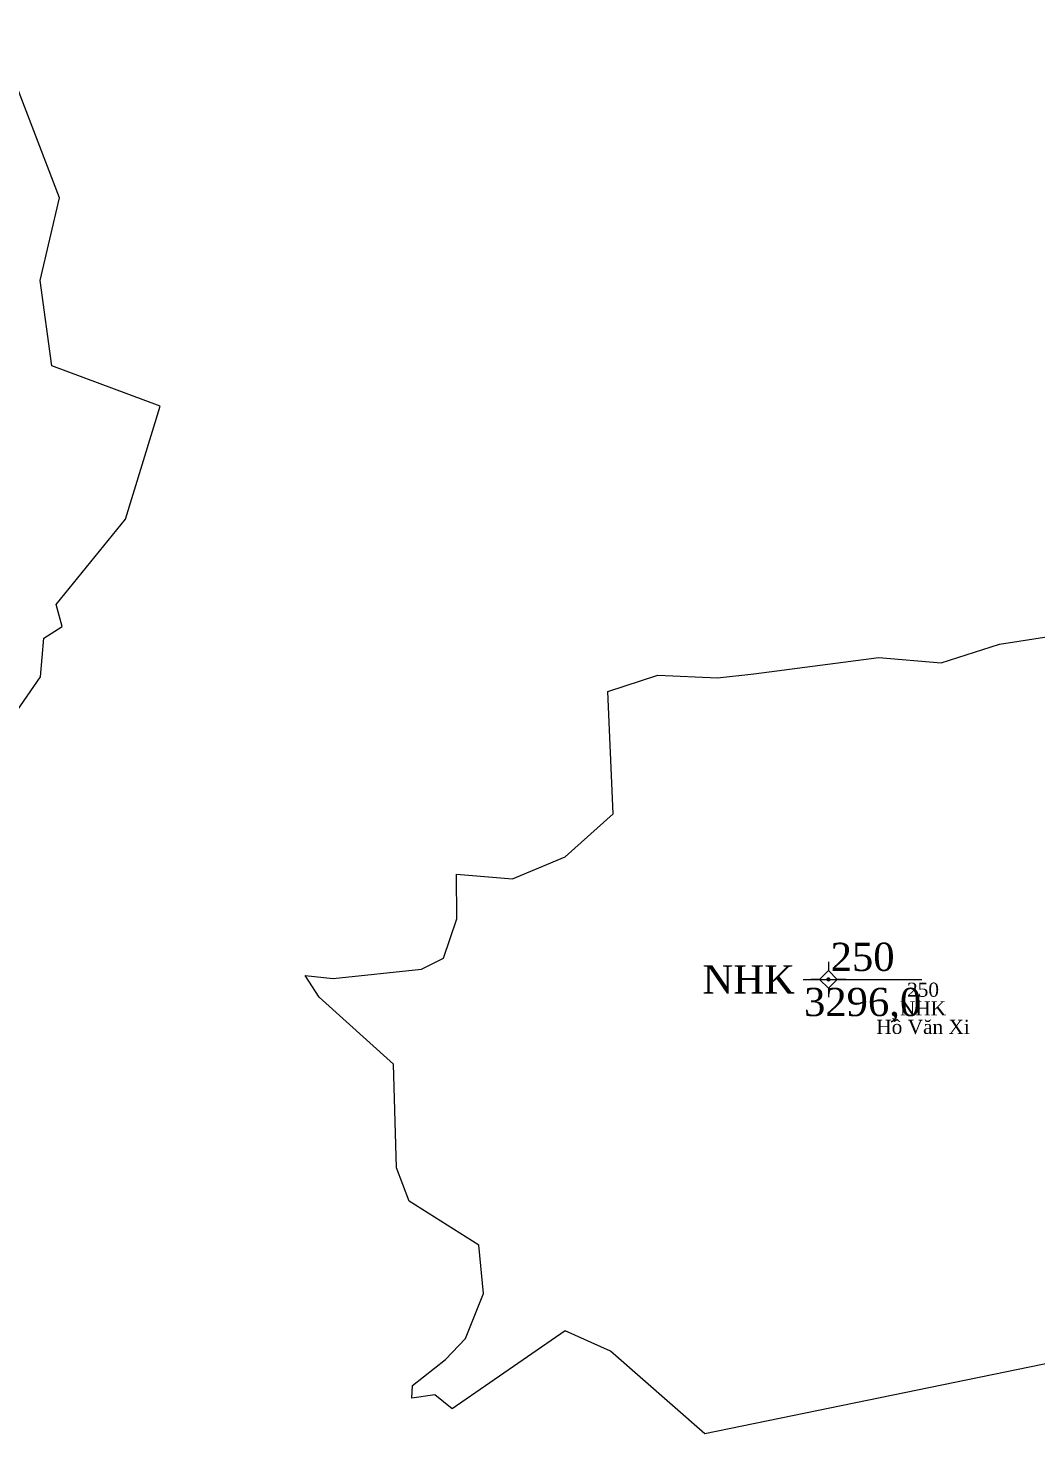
# Model space of a CAD drawing. Header units: metres. Extents: x 543340 to 549474, y 1840490 to 1845220.
# Drawn here: x 547597 to 547668.5, y 1841764.8 to 1841864.5 of the extents above; entities that cross this region are included whole.
import ezdxf
from ezdxf.enums import TextEntityAlignment as Align

# ---------------------------------------------------------------- set-up
doc = ezdxf.new("R2010")
doc.units = ezdxf.units.M
doc.header["$MEASUREMENT"] = 0
for name, color, linetype, lineweight in [('Level 10', 7, 'Continuous', 0), ('Level 11', 7, 'Continuous', 0), ('Level 13', 7, 'Continuous', 0), ('Level 15', 7, 'Continuous', 0), ('Level 2', 7, 'Continuous', 0), ('Level 4', 7, 'Continuous', 0)]:
    doc.layers.add(name, color=color, linetype=linetype, lineweight=lineweight)
doc.styles.add('Style-Times New Roman', font='times.ttf')

# ---------------------------------------------------------------- blocks, each defined once
blk = doc.blocks.new('CENTRD')
at = {"layer": 'Level 11', "linetype": 'Continuous', "lineweight": 0}
h = blk.add_hatch(color=1, dxfattribs=at)
edge = h.paths.add_edge_path()
edge.add_arc((0, 0), 1.5, 0, 360)
at = {"layer": 'Level 11', "color": 1, "linetype": 'Continuous', "lineweight": 0}
for p, q in [((0, 12.5), (0, 6.25)), ((-6.25, 0), (-12.5, 0)), ((0, 6.25), (-6.25, 0)), ((-6.25, 0), (0, -6.25)), ((6.25, 0), (0, 6.25)), ((0, -6.25), (6.25, 0)), ((12.5, 0), (6.25, 0)), ((0, -6.25), (0, -12.5))]:
    blk.add_line(p, q, dxfattribs=at)
blk = doc.blocks.new('N_THUA_248')
at = {"layer": 'Level 13', "color": 1, "linetype": 'Continuous', "lineweight": 0}
blk.add_line((-1.78, 0), (6.63, 0), dxfattribs=at)
at = {"layer": 'Level 13', "color": 5, "linetype": 'Continuous', "lineweight": 0, "style": 'Style-Times New Roman'}
blk.add_text('250', height=2, dxfattribs=at).set_placement((2.425, 1.6), align=Align.MIDDLE_CENTER)
at = {"layer": 'Level 2', "color": 3, "linetype": 'Continuous', "lineweight": 0, "style": 'Style-Times New Roman'}
blk.add_text('NHK', height=2, dxfattribs=at).set_placement((-2.38, 0), align=Align.MIDDLE_RIGHT)
at = {"layer": 'Level 4', "color": 1, "linetype": 'Continuous', "lineweight": 0, "style": 'Style-Times New Roman'}
blk.add_text('3296,0', height=2, dxfattribs=at).set_placement((2.425, -1.6), align=Align.MIDDLE_CENTER)

msp = doc.modelspace()

# ---------------------------------------------------------------- linework, layer by layer
at = {"layer": 'Level 10', "color": 7, "lineweight": 0, "flags": 128}
for points in [[(547594.8, 1841813.99), (547597.9, 1841818.46), (547598.14, 1841821.22), (547599.45, 1841822.03), (547599.01, 1841823.59), (547603.94, 1841829.64), (547606.39, 1841837.67), (547598.72, 1841840.52), (547597.88, 1841846.56), (547599.26, 1841852.42), (547594.63, 1841864.46)], [(547690.26, 1841774.08), (547645.01, 1841764.8), (547638.33, 1841770.66), (547635.11, 1841772.11), (547627.09, 1841766.57), (547625.87, 1841767.57), (547624.23, 1841767.34), (547624.29, 1841768.22), (547626.63, 1841770.07), (547628.05, 1841771.57), (547629.32, 1841774.76), (547628.98, 1841778.18), (547624.06, 1841781.31), (547623.15, 1841783.67), (547622.94, 1841791), (547617.67, 1841795.77), (547616.67, 1841797.29), (547618.67, 1841797.09), (547624.93, 1841797.75), (547626.48, 1841798.53), (547627.42, 1841801.32), (547627.4, 1841804.49), (547631.38, 1841804.14), (547635.11, 1841805.7), (547638.51, 1841808.76), (547638.13, 1841817.42), (547641.68, 1841818.59), (547645.92, 1841818.4), (547648.49, 1841818.69), (547657.35, 1841819.84), (547661.78, 1841819.47), (547665.91, 1841820.79), (547669.71, 1841821.37)]]:
    msp.add_lwpolyline(points, dxfattribs=at)

# ---------------------------------------------------------------- block references
at = {"layer": 'Level 11', "color": 1, "linetype": 'Continuous', "lineweight": 0, "xscale": 0.1, "yscale": 0.1, "zscale": 0.1}
msp.add_blockref('CENTRD', (547653.78, 1841797.02), dxfattribs=at)
at = {"layer": 'Level 2', "color": 3, "linetype": 'Continuous', "lineweight": 0}
msp.add_blockref('N_THUA_248', (547653.78, 1841797.02), dxfattribs=at)

# ---------------------------------------------------------------- texts
at = {"layer": 'Level 15', "color": 1, "linetype": 'Continuous', "lineweight": 0, "insert": (547660.489, 1841794.96), "char_height": 1, "attachment_point": 5, "line_spacing_factor": 0.790495, "style": 'Style-Times New Roman'}
msp.add_mtext('250\\PNHK\\PHồ Văn Xi', dxfattribs=at)

doc.saveas('drawing.dxf')
